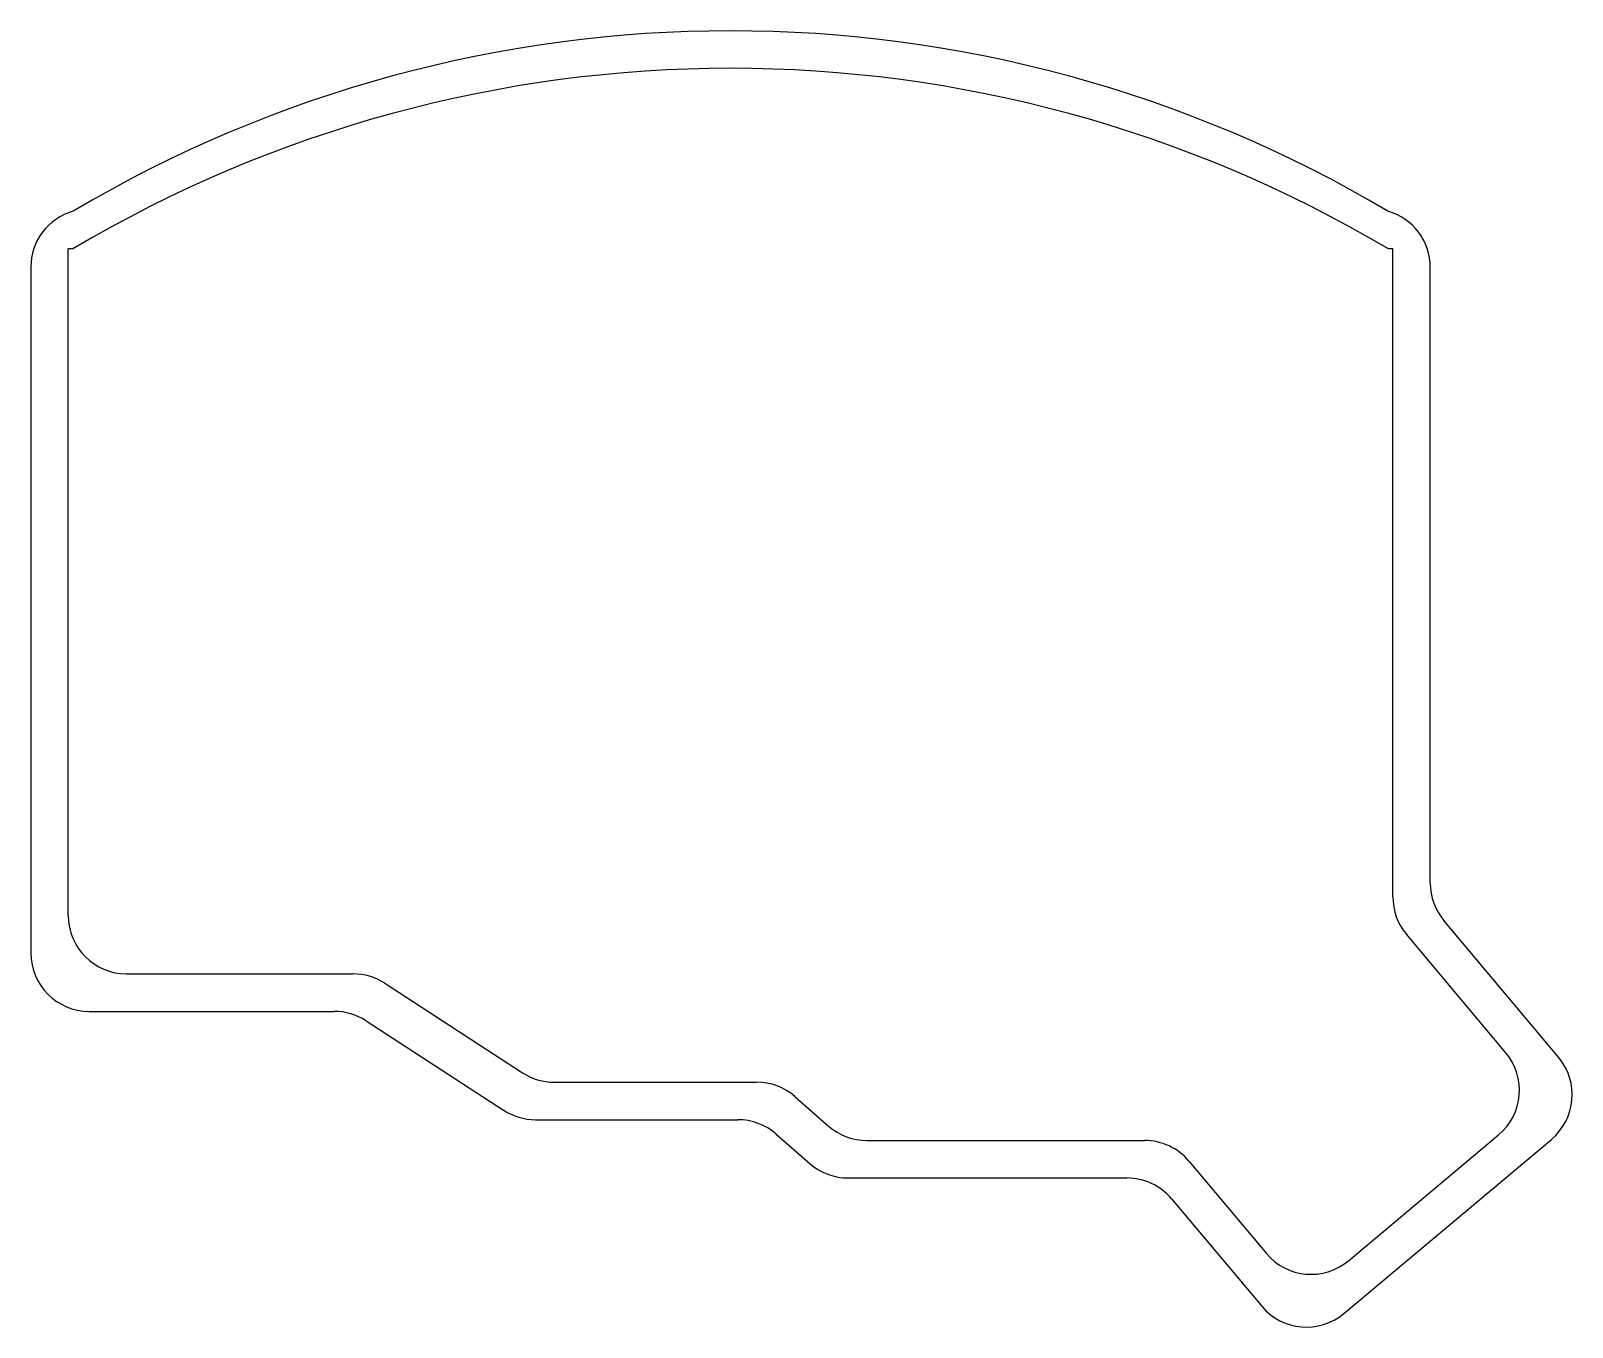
# Model space of a CAD drawing. Header units: millimetres. Extents: x -22 to 163, y -60 to 96.
import ezdxf

# ---------------------------------------------------------------- set-up
doc = ezdxf.new("R2010")
doc.units = ezdxf.units.MM

msp = doc.modelspace()

# ---------------------------------------------------------------- linework, layer by layer
for p, q in [((-16.97, 69.5), (-17.5, 69.5)), ((-17.5, -10.5), (-17.5, 69.5)), ((141.5, 69.5), (140.97, 69.5)), ((141.5, -8.25), (141.5, 69.5)), ((-22, 67.3), (-22, -15)), ((146, -6.61), (146, 67.3)), ((155.06, -26.96), (143.14, -12.75)), ((161.4, -27.51), (147.64, -11.11)), ((-10.5, -17.5), (16.67, -17.5)), ((20.49, -18.63), (37.01, -29.37)), ((-15, -22), (14.42, -22)), ((18.24, -23.13), (34.76, -33.87)), ((40.83, -30.5), (65.12, -30.5)), ((69.73, -32.23), (73.77, -35.77)), ((38.58, -35), (62.87, -35)), ((67.48, -36.73), (71.52, -40.27)), ((136.19, -51.93), (154.2, -36.82)), ((78.38, -37.5), (111.69, -37.5)), ((135.64, -58.26), (160.54, -37.37)), ((117.05, -40), (126.33, -51.06)), ((76.13, -42), (109.59, -42)), ((114.95, -44.5), (125.78, -57.4))]:
    msp.add_line(p, q)
for centre, radius, start, end in [((62, -59), 154.68, 59.3211, 120.6789), ((62, -63.5), 154.68, 59.2986, 120.7014), ((-15, 67.3), 7, 105.9346, 180), ((139, 67.3), 7, 0, 74.0654), ((153, -6.61), 7, 180, 220), ((148.5, -8.25), 7, 180, 220), ((-10.5, -10.5), 7, 180, 270), ((-15, -15), 7, 180, 270), ((16.67, -24.5), 7, 56.9761, 90), ((14.42, -29), 7, 56.9761, 90), ((149.7, -31.46), 7, 310, 40), ((156.04, -32.01), 7, 310, 40), ((40.83, -23.5), 7, 236.9761, 270), ((65.12, -37.5), 7, 48.8141, 90), ((38.58, -28), 7, 236.9761, 270), ((62.87, -42), 7, 48.8141, 90), ((78.38, -30.5), 7, 228.8141, 270), ((111.69, -44.5), 7, 40, 90), ((76.13, -35), 7, 228.8141, 270), ((109.59, -49), 7, 40, 90), ((131.69, -46.56), 7, 220, 310), ((131.14, -52.9), 7, 220, 310)]:
    msp.add_arc(centre, radius, start, end)

doc.saveas('drawing.dxf')
